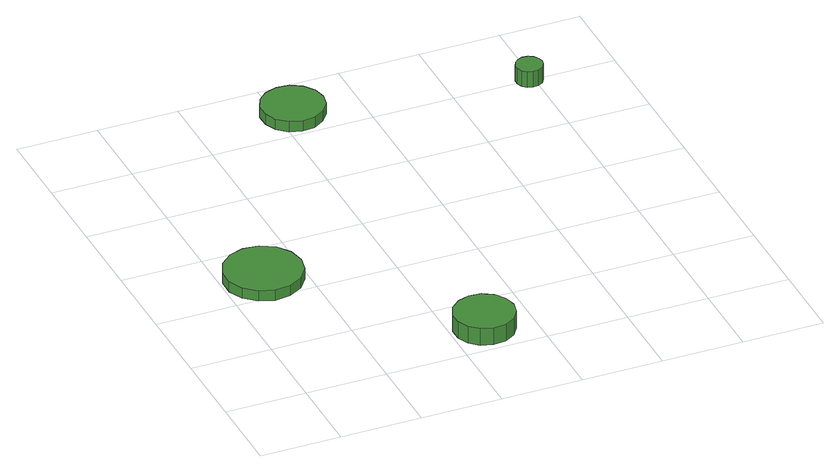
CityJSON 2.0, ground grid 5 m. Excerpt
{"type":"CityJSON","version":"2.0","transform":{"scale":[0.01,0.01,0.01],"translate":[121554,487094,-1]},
"CityObjects":{
"tree1":{"type":"SolitaryVegetationObject","attributes":{"function":"something"},"geometry":[{"type":"MultiSurface","lod":"1","boundaries":[[[0,1,2,3,4,5,6,7,8,9,10,11,12,13,14]],[[15,16,17,18,19,20,21,22,23,24,25,26,27,28,29]],[[0,29,28,1]],[[1,28,27,2]],[[2,27,26,3]],[[3,26,25,4]],[[4,25,24,5]],[[5,24,23,6]],[[6,23,22,7]],[[7,22,21,8]],[[8,21,20,9]],[[9,20,19,10]],[[10,19,18,11]],[[11,18,17,12]],[[12,17,16,13]],[[13,16,15,14]],[[14,15,29,0]]]}]},
"tree2":{"type":"SolitaryVegetationObject","attributes":{"function":"something"},"geometry":[{"type":"MultiSurface","lod":"1","boundaries":[[[30,31,32,33,34,35,36,37,38,39,40,41,42,43,44]],[[45,46,47,48,49,50,51,52,53,54,55,56,57,58,59]],[[30,59,58,31]],[[31,58,57,32]],[[32,57,56,33]],[[33,56,55,34]],[[34,55,54,35]],[[35,54,53,36]],[[36,53,52,37]],[[37,52,51,38]],[[38,51,50,39]],[[39,50,49,40]],[[40,49,48,41]],[[41,48,47,42]],[[42,47,46,43]],[[43,46,45,44]],[[44,45,59,30]]]}]},
"tree3":{"type":"SolitaryVegetationObject","attributes":{"function":"something"},"geometry":[{"type":"MultiSurface","lod":"1","boundaries":[[[60,61,62,63,64,65,66,67,68,69,70,71,72,73,74]],[[75,76,77,78,79,80,81,82,83,84,85,86,87,88,89]],[[60,89,88,61]],[[61,88,87,62]],[[62,87,86,63]],[[63,86,85,64]],[[64,85,84,65]],[[65,84,83,66]],[[66,83,82,67]],[[67,82,81,68]],[[68,81,80,69]],[[69,80,79,70]],[[70,79,78,71]],[[71,78,77,72]],[[72,77,76,73]],[[73,76,75,74]],[[74,75,89,60]]]}]},
"tree4":{"type":"SolitaryVegetationObject","attributes":{"function":"something"},"geometry":[{"type":"MultiSurface","lod":"1","boundaries":[[[90,91,92,93,94,95,96,97,98,99,100,101,102,103,104]],[[105,106,107,108,109,110,111,112,113,114,115,116,117,118,119]],[[90,119,118,91]],[[91,118,117,92]],[[92,117,116,93]],[[93,116,115,94]],[[94,115,114,95]],[[95,114,113,96]],[[96,113,112,97]],[[97,112,111,98]],[[98,111,110,99]],[[99,110,109,100]],[[100,109,108,101]],[[101,108,107,102]],[[102,107,106,103]],[[103,106,105,104]],[[104,105,119,90]]]}]}
},
"vertices":[
[488,1199,129],[468,1295,129],[410,1375,129],[324,1425,129],[226,1435,129],[132,1404,129],[58,1338,129],[18,1248,129],[18,1149,129],[58,1059,129],[132,993,129],[226,962,129],[324,972,129],[410,1022,129],[468,1102,129],[468,1102,59],[410,1022,59],[324,972,59],[226,962,59],[132,993,59],[58,1059,59],[18,1149,59],[18,1248,59],[58,1338,59],[132,1404,59],[226,1435,59],[324,1425,59],[410,1375,59],[468,1295,59],[488,1199,59],
[1389,224,172],[1373,299,172],[1328,362,172],[1262,400,172],[1185,408,172],[1112,384,172],[1055,333,172],[1023,262,172],[1023,186,172],[1055,115,172],[1112,64,172],[1185,40,172],[1262,48,172],[1328,87,172],[1373,149,172],[1373,149,59],[1328,87,59],[1262,48,59],[1185,40,59],[1112,64,59],[1055,115,59],[1023,186,59],[1023,262,59],[1055,333,59],[1112,384,59],[1185,408,59],[1262,400,59],[1328,362,59],[1373,299,59],[1389,224,59],
[1284,2717,129],[1267,2795,129],[1220,2860,129],[1151,2900,129],[1072,2908,129],[996,2883,129],[937,2830,129],[904,2757,129],[904,2677,129],[937,2604,129],[996,2551,129],[1072,2526,129],[1151,2535,129],[1220,2575,129],[1267,2639,129],[1267,2639,60],[1220,2575,60],[1151,2535,60],[1072,2526,60],[996,2551,60],[937,2604,60],[904,2677,60],[904,2757,60],[937,2830,60],[996,2883,60],[1072,2908,60],[1151,2900,60],[1220,2860,60],[1267,2795,60],[1284,2717,60],
[2555,2508,166],[2548,2541,166],[2528,2568,166],[2498,2586,166],[2464,2589,166],[2432,2579,166],[2407,2556,166],[2393,2525,166],[2393,2490,166],[2407,2459,166],[2432,2437,166],[2464,2426,166],[2498,2430,166],[2528,2447,166],[2548,2474,166],[2548,2474,60],[2528,2447,60],[2498,2430,60],[2464,2426,60],[2432,2437,60],[2407,2459,60],[2393,2490,60],[2393,2525,60],[2407,2556,60],[2432,2579,60],[2464,2589,60],[2498,2586,60],[2528,2568,60],[2548,2541,60],[2555,2508,60]
]}
